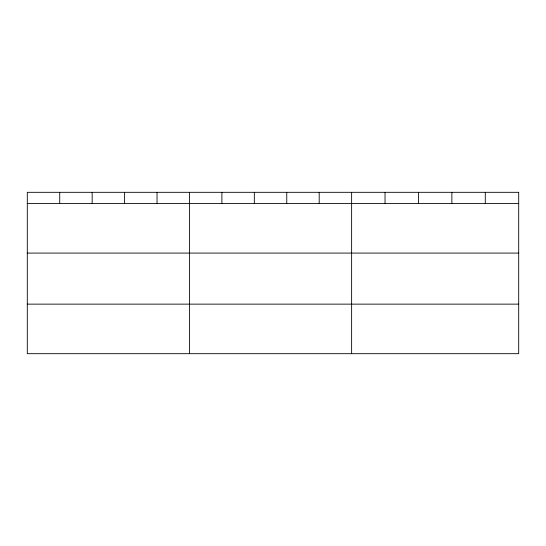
<?xml version="1.0" encoding="UTF-8"?>
<svg xmlns="http://www.w3.org/2000/svg" width="546" height="546" viewBox="0 0 546 546"><rect width="100%" height="100%" fill="white"/><g stroke="black" fill="none" stroke-linecap="round" stroke-linejoin="round"><path stroke-width="0.82" d="M27.3 203.535L518.7 203.535M27.3 253.085L518.7 253.085M27.3 304.136L518.7 304.136M485.285 192.315L485.285 203.535M451.87 192.315L451.87 203.535M418.454 192.315L418.454 203.535M385.039 192.315L385.039 203.535M351.624 192.315L351.624 353.685M319.192 192.315L319.192 203.535M286.759 192.315L286.759 203.535M254.327 192.315L254.327 203.535M221.894 192.315L221.894 203.535M189.462 192.315L189.462 353.685M157.03 192.315L157.03 203.535M124.597 192.315L124.597 203.535M92.165 192.315L92.165 203.535M59.732 192.315L59.732 203.535M518.7 192.315L27.3 192.315L27.3 353.685L518.7 353.685L518.7 192.315"/></g></svg>
